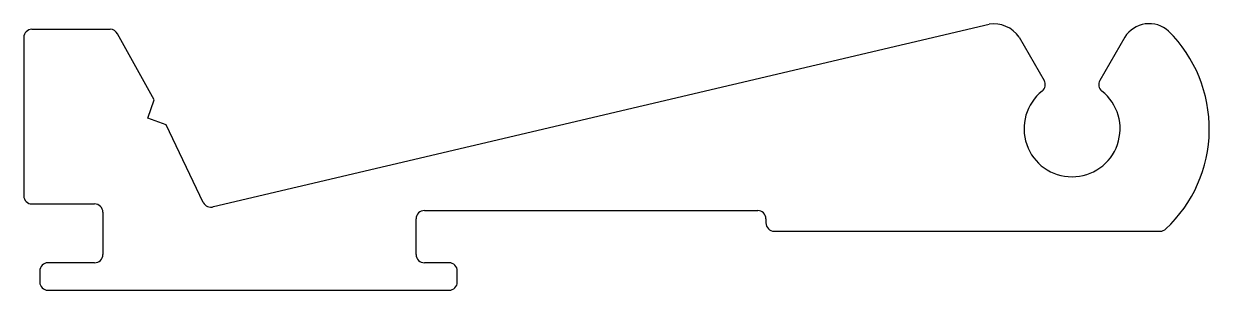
# Model space of a CAD drawing. Extents: x 1502.5 to 1545.7, y 2163.9 to 2173.6.
import ezdxf

# ---------------------------------------------------------------- set-up
doc = ezdxf.new("R2010")
doc.units = 0
doc.layers.get('0').update_dxf_attribs({"linetype": 'CONTINUOUS'})

msp = doc.modelspace()

# ---------------------------------------------------------------- linework, layer by layer
at = {"color": 0}
for p, q in [((1502.849, 2173.393), (1505.698, 2173.393)), ((1507.307, 2170.82), (1505.968, 2173.222)), ((1509.463, 2166.937), (1537.715, 2173.583)), ((1502.549, 2173.093), (1502.549, 2167.334)), ((1538.81, 2173.11), (1539.723, 2171.529)), ((1542.659, 2173.102), (1541.751, 2171.529)), ((1507.071, 2170.153), (1507.307, 2170.82)), ((1507.738, 2169.917), (1507.071, 2170.153)), ((1509.088, 2167.089), (1507.738, 2169.917)), ((1502.849, 2167.034), (1505.133, 2167.034)), ((1517.144, 2166.794), (1529.287, 2166.794)), ((1505.433, 2166.734), (1505.433, 2165.194)), ((1516.844, 2165.194), (1516.844, 2166.494)), ((1529.587, 2166.494), (1529.587, 2166.344)), ((1529.887, 2166.044), (1543.951, 2166.044)), ((1503.133, 2164.594), (1503.133, 2164.194)), ((1505.133, 2164.894), (1503.433, 2164.894)), ((1518.044, 2164.894), (1517.144, 2164.894)), ((1518.344, 2164.194), (1518.344, 2164.594)), ((1503.433, 2163.894), (1518.044, 2163.894))]:
    msp.add_line(p, q, dxfattribs=at)
for centre, radius, start, end in [((1502.849, 2173.093), 0.3, 90, 180), ((1505.698, 2173.093), 0.3, 25.5286, 90), ((1537.873, 2172.445), 1.149, 35.3512, 97.8867), ((1543.551, 2172.541), 1.054, 47.9945, 147.8286), ((1540.737, 2169.773), 5, 313.146, 45.254), ((1539.463, 2171.379), 0.3, 308.415, 30), ((1542.01, 2171.379), 0.3, 150, 231.585), ((1540.737, 2169.773), 1.75, 128.415, 51.585), ((1502.849, 2167.334), 0.3, 180, 270), ((1505.133, 2166.734), 0.3, 0, 90), ((1509.359, 2167.219), 0.3, 205.5286, 290.2475), ((1517.144, 2166.494), 0.3, 90, 180), ((1529.287, 2166.494), 0.3, 0, 90), ((1529.887, 2166.344), 0.3, 180, 270), ((1543.951, 2166.344), 0.3, 270, 313.146), ((1505.133, 2165.194), 0.3, 270, 0), ((1517.144, 2165.194), 0.3, 180, 270), ((1503.433, 2164.594), 0.3, 90, 180), ((1518.044, 2164.594), 0.3, 0, 90), ((1503.433, 2164.194), 0.3, 180, 270), ((1518.044, 2164.194), 0.3, 270, 0)]:
    msp.add_arc(centre, radius, start, end, dxfattribs=at)

doc.saveas('drawing.dxf')
